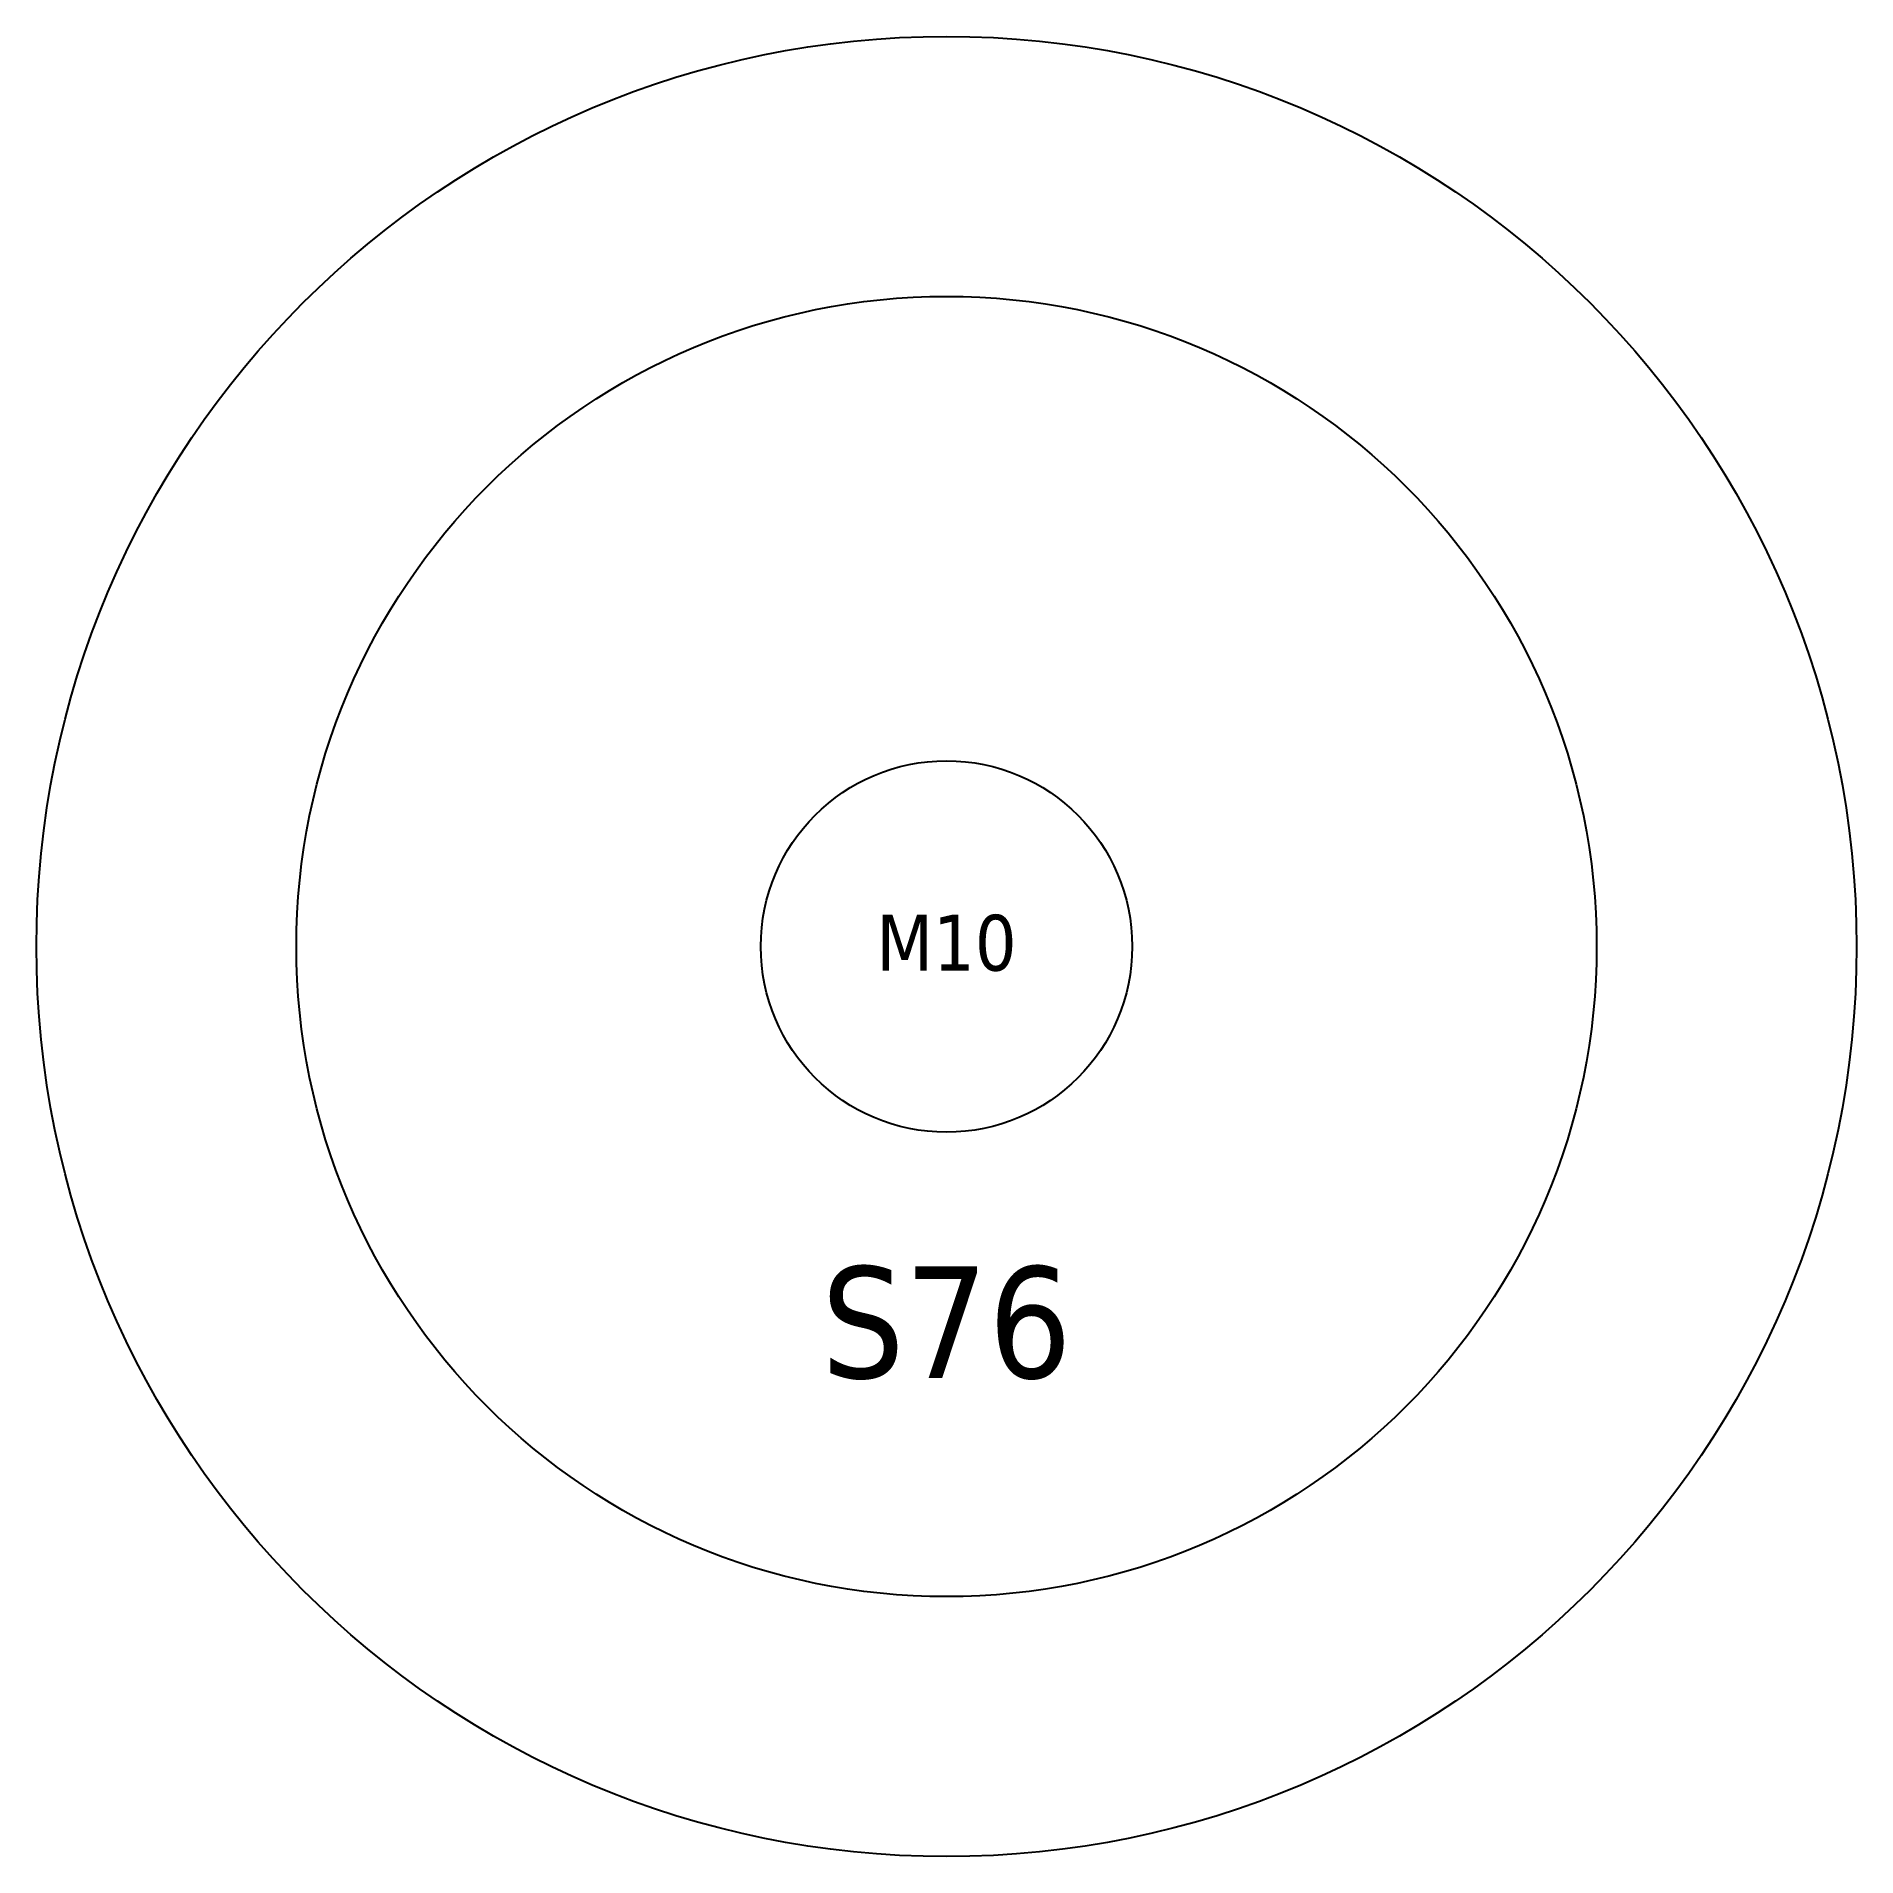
# Model space of a CAD drawing. Header units: inches. Extents: x 0 to 49, y 0 to 49.
import ezdxf

# ---------------------------------------------------------------- set-up
doc = ezdxf.new("R2010")
doc.units = ezdxf.units.IN

# ---------------------------------------------------------------- blocks, each defined once
blk = doc.blocks.new('su76-2')
at = {"color": 1}
for radius in [24.5, 17.5, 5]:
    blk.add_circle((0, 0), radius, dxfattribs=at)
at = {"color": 1, "width": 30.09782, "attachment_point": 5}
for s, insert, char_height in [('{\\fTahoma|b0|i0|c0|p34;M10}', (0, 0.088), 1.5), ('{\\fTahoma|b0|i0|c0|p34;S76}', (0, -10.142), 3)]:
    blk.add_mtext(s, dxfattribs=dict(at, insert=insert, char_height=char_height))

msp = doc.modelspace()

# ---------------------------------------------------------------- block references
msp.add_blockref('su76-2', (24.5, 24.5))

doc.saveas('drawing.dxf')
